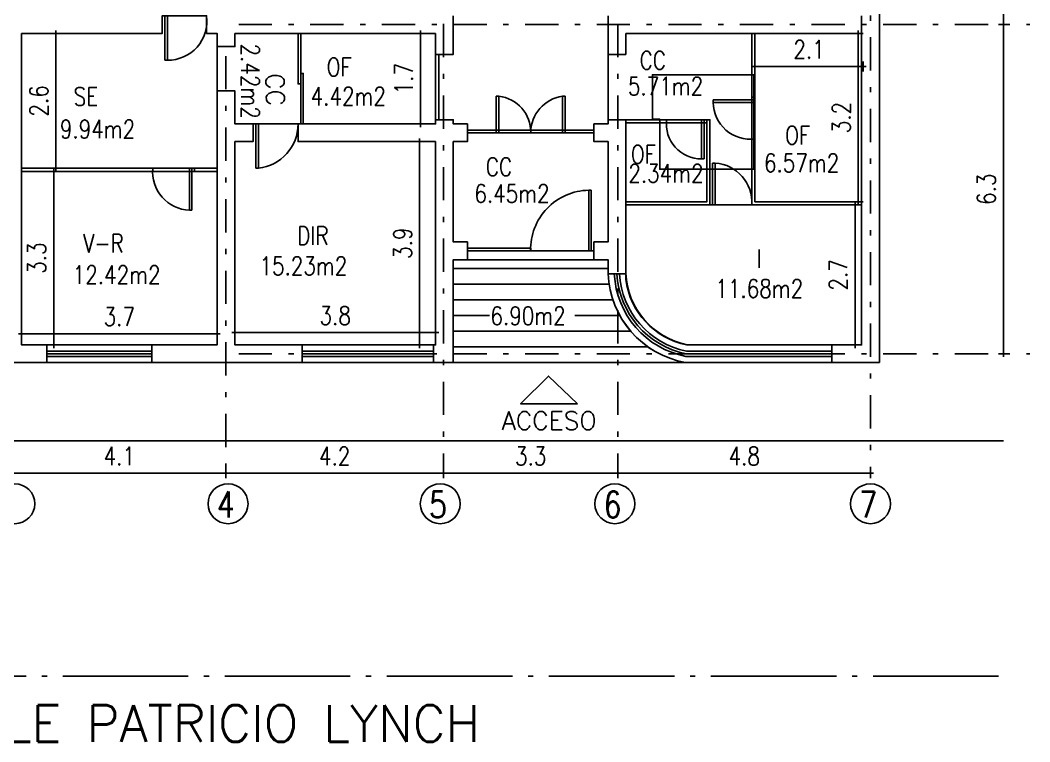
# Model space of a CAD drawing. Extents: x -3099 to -2751, y 5130 to 5248.
# Drawn here: x -3046.69 to -3027.38, y 5161.45 to 5175.26 of the extents above; entities that cross this region are included whole.
import ezdxf

# ---------------------------------------------------------------- set-up
doc = ezdxf.new("R2010")
doc.units = 0
doc.header["$MEASUREMENT"] = 0
doc.linetypes.add('ACAD_ISO04W100', pattern=[30.5, 24, -3, 0.5, -3])
doc.linetypes.add('DASHDOT', pattern=[25.4, 12.7, -6.35, 0, -6.35])
doc.layers.get('DEFPOINTS').update_dxf_attribs({"color": 3, "linetype": 'CONTINUOUS', "lineweight": 5})
for name, color, linetype in [('ANTEPECHO', 1, 'CONTINUOUS'), ('CALLE', 1, 'CONTINUOUS'), ('COTAS', 7, 'CONTINUOUS'), ('EJE_C', 9, 'DASHDOT'), ('ESCALERA', 2, 'CONTINUOUS'), ('MURO', 5, 'CONTINUOUS'), ('PUERTA', 2, 'CONTINUOUS'), ('SUPERF-TEXTO', 2, 'CONTINUOUS'), ('SUPERFICIE', 7, 'CONTINUOUS'), ('TEXTO', 3, 'CONTINUOUS'), ('VENTANA', 2, 'CONTINUOUS')]:
    doc.layers.add(name, color=color, linetype=linetype)
doc.styles.add('cota', font='romans.shx', dxfattribs={"width": 0.8, "height": 0.35})
doc.styles.add('ROMANS', font='romans.shx', dxfattribs={"oblique": 10, "height": 1.3})
doc.styles.add('TEXTO', font='romans.shx', dxfattribs={"width": 0.8, "height": 0.4})
doc.dimstyles.new('ROMANS', dxfattribs={"dimscale": 2, "dimtxt": 0.35, "dimasz": 0.15, "dimexe": 1.25, "dimexo": 0.625, "dimtad": 1, "dimdec": 0, "dimdsep": 46, "dimtxsty": 'cota', "dimcen": 2.5, "dimse1": 1, "dimse2": 1, "dimclrt": 2, "dimadec": 0, "dimazin": 0, "dimtfac": 1, "dimtdec": 0, "dimtmove": 0, "dimatfit": 3, "dimfxl": 0, "dimtolj": 1, "dimtzin": 0, "dimarcsym": 0})

# ---------------------------------------------------------------- blocks, each defined once
blk = doc.blocks.new('COTA_LN')
at = {"layer": 'COTAS'}
for points in [[(-1.05, 0), (0.4, 0)], [(0, 0.63), (0, -0.63)]]:
    blk.add_lwpolyline(points, dxfattribs=at)
at = {"layer": 'COTAS', "color": 20, "const_width": 0.05}
blk.add_lwpolyline([(0, 0.38), (0, -0.38)], dxfattribs=at)
blk = doc.blocks.new('*D45')
at = {"layer": 'COTAS', "color": 0, "lineweight": -2}
blk.add_line((-3046.011, 5172.578), (-3046.011, 5174.858), dxfattribs=at)
at = {"layer": 'DEFPOINTS', "color": 0}
for p in [(-3046.011, 5175.008), (-3045.322, 5175.008), (-3045.412, 5172.428)]:
    blk.add_point(p, dxfattribs=at)
at = {"layer": 'COTAS', "color": 0, "lineweight": -2, "xscale": 0.15, "yscale": 0.15, "zscale": 0.15}
for p, rotation in [((-3046.011, 5175.008), 90), ((-3046.011, 5172.428), 270)]:
    blk.add_blockref('COTA_LN', p, dxfattribs=dict(at, rotation=rotation))
at = {"layer": 'COTAS', "insert": (-3046.336, 5173.718), "char_height": 0.35, "attachment_point": 5, "rotation": 90, "style": 'cota'}
blk.add_mtext('\\A1;2.6', dxfattribs=at)
blk = doc.blocks.new('*D46')
at = {"layer": 'COTAS', "color": 0, "lineweight": -2}
blk.add_line((-3046.051, 5169.198), (-3046.051, 5172.218), dxfattribs=at)
at = {"layer": 'DEFPOINTS', "color": 0}
for p in [(-3046.667, 5172.368), (-3046.051, 5172.368), (-3046.667, 5169.048)]:
    blk.add_point(p, dxfattribs=at)
at = {"layer": 'COTAS', "color": 0, "lineweight": -2, "xscale": 0.15, "yscale": 0.15, "zscale": 0.15}
for p, rotation in [((-3046.051, 5172.368), 90), ((-3046.051, 5169.048), 270)]:
    blk.add_blockref('COTA_LN', p, dxfattribs=dict(at, rotation=rotation))
at = {"layer": 'COTAS', "insert": (-3046.376, 5170.708), "char_height": 0.35, "attachment_point": 5, "rotation": 90, "style": 'cota'}
blk.add_mtext('\\A1;3.3', dxfattribs=at)
blk = doc.blocks.new('*D47')
at = {"layer": 'COTAS', "color": 0, "lineweight": -2}
blk.add_line((-3046.517, 5169.262), (-3043.077, 5169.262), dxfattribs=at)
at = {"layer": 'DEFPOINTS', "color": 0}
for p in [(-3042.927, 5169.262), (-3046.667, 5169.048), (-3042.927, 5169.048)]:
    blk.add_point(p, dxfattribs=at)
at = {"layer": 'COTAS', "color": 0, "lineweight": -2, "xscale": 0.15, "yscale": 0.15, "zscale": 0.15, "rotation": 180}
blk.add_blockref('COTA_LN', (-3046.667, 5169.262), dxfattribs=at)
at = {"layer": 'COTAS', "color": 0, "lineweight": -2, "xscale": 0.15, "yscale": 0.15, "zscale": 0.15}
blk.add_blockref('COTA_LN', (-3042.927, 5169.262), dxfattribs=at)
at = {"layer": 'COTAS', "insert": (-3044.797, 5169.587), "char_height": 0.35, "attachment_point": 5, "style": 'cota'}
blk.add_mtext('\\A1;3.7', dxfattribs=at)
blk = doc.blocks.new('*D48')
at = {"layer": 'COTAS', "color": 0, "lineweight": -2}
blk.add_line((-3042.437, 5169.282), (-3038.897, 5169.282), dxfattribs=at)
at = {"layer": 'DEFPOINTS', "color": 0}
for p in [(-3038.747, 5169.282), (-3042.587, 5169.048), (-3038.747, 5169.048)]:
    blk.add_point(p, dxfattribs=at)
at = {"layer": 'COTAS', "color": 0, "lineweight": -2, "xscale": 0.15, "yscale": 0.15, "zscale": 0.15, "rotation": 180}
blk.add_blockref('COTA_LN', (-3042.587, 5169.282), dxfattribs=at)
at = {"layer": 'COTAS', "color": 0, "lineweight": -2, "xscale": 0.15, "yscale": 0.15, "zscale": 0.15}
blk.add_blockref('COTA_LN', (-3038.747, 5169.282), dxfattribs=at)
at = {"layer": 'COTAS', "insert": (-3040.667, 5169.607), "char_height": 0.35, "attachment_point": 5, "style": 'cota'}
blk.add_mtext('\\A1;3.8', dxfattribs=at)
blk = doc.blocks.new('*D49')
at = {"layer": 'COTAS', "color": 0, "lineweight": -2}
blk.add_line((-3039.052, 5169.198), (-3039.052, 5172.788), dxfattribs=at)
at = {"layer": 'DEFPOINTS', "color": 0}
for p in [(-3039.052, 5172.938), (-3038.747, 5172.938), (-3038.747, 5169.048)]:
    blk.add_point(p, dxfattribs=at)
at = {"layer": 'COTAS', "color": 0, "lineweight": -2, "xscale": 0.15, "yscale": 0.15, "zscale": 0.15}
for p, rotation in [((-3039.052, 5172.938), 90), ((-3039.052, 5169.048), 270)]:
    blk.add_blockref('COTA_LN', p, dxfattribs=dict(at, rotation=rotation))
at = {"layer": 'COTAS', "insert": (-3039.377, 5170.993), "char_height": 0.35, "attachment_point": 5, "rotation": 90, "style": 'cota'}
blk.add_mtext('\\A1;3.9', dxfattribs=at)
blk = doc.blocks.new('*D50')
at = {"layer": 'COTAS', "color": 0, "lineweight": -2}
blk.add_line((-3039.032, 5173.428), (-3039.032, 5174.858), dxfattribs=at)
at = {"layer": 'DEFPOINTS', "color": 0}
for p in [(-3039.032, 5175.008), (-3038.747, 5175.008), (-3038.747, 5173.278)]:
    blk.add_point(p, dxfattribs=at)
at = {"layer": 'COTAS', "color": 0, "lineweight": -2, "xscale": 0.15, "yscale": 0.15, "zscale": 0.15}
for p, rotation in [((-3039.032, 5175.008), 90), ((-3039.032, 5173.278), 270)]:
    blk.add_blockref('COTA_LN', p, dxfattribs=dict(at, rotation=rotation))
at = {"layer": 'COTAS', "insert": (-3039.357, 5174.143), "char_height": 0.35, "attachment_point": 5, "rotation": 90, "style": 'cota'}
blk.add_mtext('\\A1;1.7', dxfattribs=at)
blk = doc.blocks.new('*D51')
at = {"layer": 'COTAS', "color": 0, "lineweight": -2}
blk.add_line((-3030.66, 5171.938), (-3030.66, 5174.858), dxfattribs=at)
at = {"layer": 'DEFPOINTS', "color": 0}
for p in [(-3030.66, 5175.008), (-3030.597, 5175.008), (-3030.597, 5171.788)]:
    blk.add_point(p, dxfattribs=at)
at = {"layer": 'COTAS', "color": 0, "lineweight": -2, "xscale": 0.15, "yscale": 0.15, "zscale": 0.15}
for p, rotation in [((-3030.66, 5175.008), 90), ((-3030.66, 5171.788), 270)]:
    blk.add_blockref('COTA_LN', p, dxfattribs=dict(at, rotation=rotation))
at = {"layer": 'COTAS', "insert": (-3030.985, 5173.398), "char_height": 0.35, "attachment_point": 5, "rotation": 90, "style": 'cota'}
blk.add_mtext('\\A1;3.2', dxfattribs=at)
blk = doc.blocks.new('*D52')
at = {"layer": 'COTAS', "color": 0, "lineweight": -2}
blk.add_line((-3032.487, 5174.378), (-3030.716, 5174.378), dxfattribs=at)
at = {"layer": 'DEFPOINTS', "color": 0}
for p in [(-3032.637, 5175.008), (-3030.566, 5175.008), (-3030.566, 5174.378)]:
    blk.add_point(p, dxfattribs=at)
at = {"layer": 'COTAS', "color": 0, "lineweight": -2, "xscale": 0.15, "yscale": 0.15, "zscale": 0.15, "rotation": 180}
blk.add_blockref('COTA_LN', (-3032.637, 5174.378), dxfattribs=at)
at = {"layer": 'COTAS', "color": 0, "lineweight": -2, "xscale": 0.15, "yscale": 0.15, "zscale": 0.15}
blk.add_blockref('COTA_LN', (-3030.566, 5174.378), dxfattribs=at)
at = {"layer": 'COTAS', "insert": (-3031.602, 5174.703), "char_height": 0.35, "attachment_point": 5, "style": 'cota'}
blk.add_mtext('\\A1;2.1', dxfattribs=at)
blk = doc.blocks.new('*D53')
at = {"layer": 'COTAS', "color": 0, "lineweight": -2}
blk.add_line((-3030.72, 5171.578), (-3030.72, 5169.198), dxfattribs=at)
at = {"layer": 'DEFPOINTS', "color": 0}
for p in [(-3030.597, 5171.728), (-3030.72, 5169.048), (-3030.597, 5169.048)]:
    blk.add_point(p, dxfattribs=at)
at = {"layer": 'COTAS', "color": 0, "lineweight": -2, "xscale": 0.15, "yscale": 0.15, "zscale": 0.15}
for p, rotation in [((-3030.72, 5171.728), 90), ((-3030.72, 5169.048), 270)]:
    blk.add_blockref('COTA_LN', p, dxfattribs=dict(at, rotation=rotation))
at = {"layer": 'COTAS', "insert": (-3031.045, 5170.388), "char_height": 0.35, "attachment_point": 5, "rotation": 90, "style": 'cota'}
blk.add_mtext('\\A1;2.7', dxfattribs=at)
blk = doc.blocks.new('*D142')
at = {"layer": 'COTAS', "color": 0, "lineweight": -2}
blk.add_line((-3027.883, 5175.028), (-3027.883, 5169.028), dxfattribs=at)
at = {"layer": 'DEFPOINTS', "color": 0}
for p in [(-3027.378, 5175.178), (-3027.883, 5168.878), (-3027.378, 5168.878)]:
    blk.add_point(p, dxfattribs=at)
at = {"layer": 'COTAS', "color": 0, "lineweight": -2, "xscale": 0.15, "yscale": 0.15, "zscale": 0.15}
for p, rotation in [((-3027.883, 5175.178), 90), ((-3027.883, 5168.878), 270)]:
    blk.add_blockref('COTA_LN', p, dxfattribs=dict(at, rotation=rotation))
at = {"layer": 'COTAS', "insert": (-3028.208, 5172.028), "char_height": 0.35, "attachment_point": 5, "rotation": 90, "style": 'cota'}
blk.add_mtext('\\A1;6.3', dxfattribs=at)
blk = doc.blocks.new('*D141')
at = {"layer": 'COTAS', "color": 0, "lineweight": -2}
blk.add_line((-3027.883, 5178.858), (-3027.883, 5175.328), dxfattribs=at)
at = {"layer": 'DEFPOINTS', "color": 0}
for p in [(-3027.378, 5179.008), (-3027.883, 5175.178), (-3027.378, 5175.178)]:
    blk.add_point(p, dxfattribs=at)
at = {"layer": 'COTAS', "color": 0, "lineweight": -2, "xscale": 0.15, "yscale": 0.15, "zscale": 0.15}
for p, rotation in [((-3027.883, 5179.008), 90), ((-3027.883, 5175.178), 270)]:
    blk.add_blockref('COTA_LN', p, dxfattribs=dict(at, rotation=rotation))
at = {"layer": 'COTAS', "insert": (-3028.208, 5177.093), "char_height": 0.35, "attachment_point": 5, "rotation": 90, "style": 'cota'}
blk.add_mtext('\\A1;3.8', dxfattribs=at)
blk = doc.blocks.new('*D149')
at = {"layer": 'COTAS', "color": 0, "lineweight": -2}
blk.add_line((-3030.577, 5166.594), (-3035.107, 5166.594), dxfattribs=at)
at = {"layer": 'DEFPOINTS', "color": 0}
for p in [(-3035.257, 5166.594), (-3035.257, 5166.583), (-3030.427, 5166.583)]:
    blk.add_point(p, dxfattribs=at)
at = {"layer": 'COTAS', "color": 0, "lineweight": -2, "xscale": 0.15, "yscale": 0.15, "zscale": 0.15, "rotation": 180}
blk.add_blockref('COTA_LN', (-3035.257, 5166.594), dxfattribs=at)
at = {"layer": 'COTAS', "color": 0, "lineweight": -2, "xscale": 0.15, "yscale": 0.15, "zscale": 0.15}
blk.add_blockref('COTA_LN', (-3030.427, 5166.594), dxfattribs=at)
at = {"layer": 'COTAS', "insert": (-3032.842, 5166.919), "char_height": 0.35, "attachment_point": 5, "style": 'cota'}
blk.add_mtext('\\A1;4.8', dxfattribs=at)
blk = doc.blocks.new('*D150')
at = {"layer": 'COTAS', "color": 0, "lineweight": -2}
blk.add_line((-3035.407, 5166.594), (-3038.447, 5166.594), dxfattribs=at)
at = {"layer": 'DEFPOINTS', "color": 0}
for p in [(-3038.597, 5166.594), (-3038.597, 5166.594), (-3035.257, 5166.583)]:
    blk.add_point(p, dxfattribs=at)
at = {"layer": 'COTAS', "color": 0, "lineweight": -2, "xscale": 0.15, "yscale": 0.15, "zscale": 0.15, "rotation": 180}
blk.add_blockref('COTA_LN', (-3038.597, 5166.594), dxfattribs=at)
at = {"layer": 'COTAS', "color": 0, "lineweight": -2, "xscale": 0.15, "yscale": 0.15, "zscale": 0.15}
blk.add_blockref('COTA_LN', (-3035.257, 5166.594), dxfattribs=at)
at = {"layer": 'COTAS', "insert": (-3036.927, 5166.919), "char_height": 0.35, "attachment_point": 5, "style": 'cota'}
blk.add_mtext('\\A1;3.3', dxfattribs=at)
blk = doc.blocks.new('*D151')
at = {"layer": 'COTAS', "color": 0, "lineweight": -2}
blk.add_line((-3038.747, 5166.594), (-3042.607, 5166.594), dxfattribs=at)
at = {"layer": 'DEFPOINTS', "color": 0}
for p in [(-3042.757, 5166.594), (-3042.757, 5166.594), (-3038.597, 5166.594)]:
    blk.add_point(p, dxfattribs=at)
at = {"layer": 'COTAS', "color": 0, "lineweight": -2, "xscale": 0.15, "yscale": 0.15, "zscale": 0.15, "rotation": 180}
blk.add_blockref('COTA_LN', (-3042.757, 5166.594), dxfattribs=at)
at = {"layer": 'COTAS', "color": 0, "lineweight": -2, "xscale": 0.15, "yscale": 0.15, "zscale": 0.15}
blk.add_blockref('COTA_LN', (-3038.597, 5166.594), dxfattribs=at)
at = {"layer": 'COTAS', "insert": (-3040.677, 5166.919), "char_height": 0.35, "attachment_point": 5, "style": 'cota'}
blk.add_mtext('\\A1;4.2', dxfattribs=at)
blk = doc.blocks.new('*D152')
at = {"layer": 'COTAS', "color": 0, "lineweight": -2}
blk.add_line((-3042.907, 5166.594), (-3046.687, 5166.594), dxfattribs=at)
at = {"layer": 'DEFPOINTS', "color": 0}
for p in [(-3046.837, 5166.594), (-3046.837, 5166.594), (-3042.757, 5166.594)]:
    blk.add_point(p, dxfattribs=at)
at = {"layer": 'COTAS', "color": 0, "lineweight": -2, "xscale": 0.15, "yscale": 0.15, "zscale": 0.15, "rotation": 180}
blk.add_blockref('COTA_LN', (-3046.837, 5166.594), dxfattribs=at)
at = {"layer": 'COTAS', "color": 0, "lineweight": -2, "xscale": 0.15, "yscale": 0.15, "zscale": 0.15}
blk.add_blockref('COTA_LN', (-3042.757, 5166.594), dxfattribs=at)
at = {"layer": 'COTAS', "insert": (-3044.797, 5166.919), "char_height": 0.35, "attachment_point": 5, "style": 'cota'}
blk.add_mtext('\\A1;4.1', dxfattribs=at)

msp = doc.modelspace()

# ---------------------------------------------------------------- linework, layer by layer
at = {"layer": 'ANTEPECHO'}
for p, q in [((-3046.187, 5169.048), (-3044.177, 5169.048)), ((-3041.297, 5169.048), (-3038.787, 5169.048)), ((-3031.167, 5169.048), (-3033.934, 5169.048)), ((-3044.177, 5168.708), (-3046.187, 5168.708)), ((-3038.787, 5168.708), (-3041.297, 5168.708)), ((-3031.167, 5168.708), (-3033.967, 5168.708))]:
    msp.add_line(p, q, dxfattribs=at)
for radius, start, end in [(1.811, 182.5603, 259.5246), (1.471, 182.8409, 258.3732)]:
    msp.add_arc((-3033.638, 5170.489), radius, start, end, dxfattribs=at)
at = {"layer": 'CALLE', "color": 3}
msp.add_line((-3027.882, 5167.208), (-3072.379, 5167.208), dxfattribs=at)
at = {"layer": 'CALLE', "color": 3, "linetype": 'ACAD_ISO04W100', "ltscale": 0.1}
msp.add_line((-3027.978, 5162.708), (-3052.632, 5162.708), dxfattribs=at)
at = {"layer": 'COTAS'}
for points in [[(-3030.597, 5175.008), (-3030.597, 5175.348)], [(-3035.717, 5170.678), (-3038.137, 5170.678)]]:
    msp.add_lwpolyline(points, dxfattribs=at)
at = {"layer": 'EJE_C', "ltscale": 0.05}
for p, q in [((-3030.427, 5185.895), (-3030.427, 5166.583)), ((-3042.513, 5175.178), (-3027.378, 5175.178)), ((-3038.597, 5175.191), (-3038.597, 5166.583)), ((-3035.257, 5175.191), (-3035.257, 5166.583)), ((-3042.757, 5174.577), (-3042.757, 5166.583)), ((-3042.513, 5168.878), (-3027.378, 5168.878))]:
    msp.add_line(p, q, dxfattribs=at)
at = {"layer": 'EJE_C', "linetype": 'Continuous', "ltscale": 0.05}
for centre in [(-3046.797, 5166.007), (-3042.717, 5166.007), (-3038.657, 5166.007), (-3035.317, 5166.007), (-3030.427, 5166.007)]:
    msp.add_circle(centre, 0.382, dxfattribs=at)
at = {"layer": 'ESCALERA'}
for p, q in [((-3038.407, 5170.508), (-3035.447, 5170.508)), ((-3038.407, 5170.208), (-3035.427, 5170.208)), ((-3038.407, 5169.908), (-3035.353, 5169.908)), ((-3038.407, 5169.608), (-3037.713, 5169.608)), ((-3036.08, 5169.608), (-3035.22, 5169.608)), ((-3038.407, 5169.308), (-3035.011, 5169.308)), ((-3038.407, 5169.008), (-3034.681, 5169.008)), ((-3038.407, 5168.708), (-3033.967, 5168.708))]:
    msp.add_line(p, q, dxfattribs=at)
msp.add_lwpolyline([(-3036.032, 5167.921), (-3036.589, 5168.452), (-3037.12, 5167.921)], close=True, dxfattribs=at)
at = {"layer": 'MURO'}
for p, q in [((-3030.257, 5168.708), (-3030.257, 5195.488)), ((-3043.977, 5175.008), (-3043.977, 5175.348)), ((-3043.127, 5175.008), (-3043.127, 5175.348)), ((-3038.407, 5174.608), (-3038.407, 5175.348)), ((-3035.447, 5174.608), (-3035.447, 5175.348)), ((-3046.667, 5169.048), (-3046.667, 5175.008)), ((-3043.977, 5175.008), (-3046.667, 5175.008)), ((-3042.927, 5175.008), (-3043.127, 5175.008)), ((-3042.927, 5174.758), (-3042.927, 5175.008)), ((-3042.587, 5174.758), (-3042.587, 5175.008)), ((-3038.747, 5175.008), (-3042.587, 5175.008)), ((-3038.747, 5174.608), (-3038.747, 5175.008)), ((-3030.597, 5175.008), (-3035.107, 5175.008)), ((-3035.107, 5174.608), (-3035.107, 5175.008)), ((-3030.597, 5169.048), (-3030.597, 5175.008)), ((-3042.927, 5174.758), (-3042.587, 5174.758)), ((-3038.407, 5174.608), (-3038.747, 5174.608)), ((-3035.107, 5174.608), (-3035.447, 5174.608)), ((-3042.927, 5169.048), (-3042.927, 5173.908)), ((-3042.927, 5173.908), (-3042.587, 5173.908)), ((-3042.587, 5173.278), (-3042.587, 5173.908)), ((-3042.587, 5173.278), (-3042.237, 5173.278)), ((-3042.237, 5172.938), (-3042.237, 5173.278)), ((-3041.377, 5173.278), (-3038.747, 5173.278)), ((-3041.377, 5172.938), (-3041.377, 5173.278)), ((-3038.407, 5173.358), (-3038.747, 5173.358)), ((-3038.747, 5173.278), (-3038.747, 5173.358)), ((-3038.407, 5173.278), (-3038.407, 5173.358)), ((-3038.407, 5173.278), (-3038.137, 5173.278)), ((-3038.137, 5173.278), (-3038.137, 5172.938)), ((-3035.717, 5172.938), (-3035.717, 5173.278)), ((-3035.447, 5173.278), (-3035.717, 5173.278)), ((-3035.447, 5173.278), (-3035.447, 5173.358)), ((-3035.107, 5173.358), (-3035.447, 5173.358)), ((-3035.107, 5170.408), (-3035.107, 5173.358)), ((-3042.587, 5169.048), (-3042.587, 5172.938)), ((-3042.587, 5172.938), (-3042.237, 5172.938)), ((-3041.377, 5172.938), (-3038.747, 5172.938)), ((-3038.747, 5169.048), (-3038.747, 5172.938)), ((-3038.407, 5171.018), (-3038.407, 5172.938)), ((-3038.407, 5172.938), (-3038.137, 5172.938)), ((-3035.447, 5172.938), (-3035.717, 5172.938)), ((-3035.447, 5171.018), (-3035.447, 5172.938)), ((-3038.407, 5171.018), (-3038.137, 5171.018)), ((-3038.137, 5171.018), (-3038.137, 5170.678)), ((-3035.717, 5170.678), (-3035.717, 5171.018)), ((-3035.447, 5171.018), (-3035.717, 5171.018)), ((-3038.407, 5170.678), (-3038.407, 5168.708)), ((-3038.407, 5170.678), (-3038.137, 5170.678)), ((-3035.447, 5170.678), (-3035.717, 5170.678)), ((-3035.447, 5170.408), (-3035.447, 5170.678)), ((-3035.107, 5170.408), (-3035.447, 5170.408)), ((-3046.187, 5169.048), (-3046.667, 5169.048)), ((-3046.187, 5168.708), (-3046.187, 5169.048)), ((-3042.927, 5169.048), (-3044.177, 5169.048)), ((-3044.177, 5168.708), (-3044.177, 5169.048)), ((-3041.297, 5169.048), (-3042.587, 5169.048)), ((-3041.297, 5168.708), (-3041.297, 5169.048)), ((-3038.787, 5168.708), (-3038.787, 5169.048)), ((-3038.747, 5169.048), (-3038.787, 5169.048)), ((-3030.597, 5169.048), (-3031.167, 5169.048)), ((-3031.167, 5168.708), (-3031.167, 5169.048)), ((-3046.187, 5168.708), (-3051.675, 5168.708)), ((-3041.297, 5168.708), (-3044.177, 5168.708)), ((-3038.407, 5168.708), (-3038.787, 5168.708)), ((-3030.257, 5168.708), (-3031.167, 5168.708))]:
    msp.add_line(p, q, dxfattribs=at)
at = {"layer": 'PUERTA'}
for p, q in [((-3043.927, 5175.348), (-3043.927, 5174.498)), ((-3043.877, 5175.348), (-3043.877, 5174.498)), ((-3043.927, 5174.498), (-3043.877, 5174.498)), ((-3037.587, 5173.108), (-3037.587, 5173.808)), ((-3037.587, 5173.808), (-3037.537, 5173.808)), ((-3037.537, 5173.108), (-3037.537, 5173.808)), ((-3036.317, 5173.108), (-3036.317, 5173.808)), ((-3036.317, 5173.808), (-3036.267, 5173.808)), ((-3036.267, 5173.108), (-3036.267, 5173.808)), ((-3033.437, 5173.738), (-3033.437, 5173.688)), ((-3032.637, 5173.738), (-3033.437, 5173.738)), ((-3032.637, 5173.688), (-3033.437, 5173.688)), ((-3032.637, 5173.738), (-3032.637, 5173.688)), ((-3042.187, 5173.278), (-3042.187, 5172.428)), ((-3042.187, 5173.278), (-3042.137, 5173.278)), ((-3042.137, 5173.278), (-3042.137, 5172.428)), ((-3033.657, 5172.608), (-3033.657, 5173.358)), ((-3033.607, 5173.358), (-3033.657, 5173.358)), ((-3033.607, 5172.608), (-3033.607, 5173.358)), ((-3038.137, 5173.158), (-3037.587, 5173.158)), ((-3038.137, 5173.108), (-3037.537, 5173.108)), ((-3036.317, 5173.108), (-3035.717, 5173.108)), ((-3036.267, 5173.158), (-3035.717, 5173.158)), ((-3043.407, 5172.428), (-3043.457, 5172.428)), ((-3043.457, 5171.628), (-3043.457, 5172.428)), ((-3043.407, 5171.628), (-3043.407, 5172.428)), ((-3042.187, 5172.428), (-3042.137, 5172.428)), ((-3033.607, 5172.608), (-3033.657, 5172.608)), ((-3033.447, 5171.728), (-3033.447, 5172.528)), ((-3033.447, 5172.528), (-3033.397, 5172.528)), ((-3033.397, 5171.728), (-3033.397, 5172.528)), ((-3035.817, 5170.848), (-3035.817, 5172.008)), ((-3035.817, 5172.008), (-3035.767, 5172.008)), ((-3035.767, 5170.848), (-3035.767, 5172.008)), ((-3033.447, 5171.728), (-3033.397, 5171.728)), ((-3043.407, 5171.628), (-3043.457, 5171.628)), ((-3038.137, 5170.898), (-3036.927, 5170.898)), ((-3036.927, 5170.848), (-3036.927, 5170.898)), ((-3038.137, 5170.848), (-3036.927, 5170.848)), ((-3035.817, 5170.848), (-3035.717, 5170.848))]:
    msp.add_line(p, q, dxfattribs=at)
for centre, radius, start, end in [((-3043.869, 5175.245), 0.748, 269.3496, 7.3581), ((-3037.614, 5173.125), 0.687, 358.593, 83.5837), ((-3036.221, 5173.108), 0.706, 97.8233, 180.037), ((-3032.722, 5173.698), 0.715, 180.8027, 276.8255), ((-3042.234, 5173.279), 0.857, 276.4742, 359.9249), ((-3033.66, 5173.28), 0.672, 173.3514, 270.1995), ((-3043.43, 5172.358), 0.731, 174.4665, 267.8563), ((-3033.45, 5171.775), 0.755, 356.4096, 85.9622), ((-3035.797, 5170.877), 1.131, 91.0218, 181.5018)]:
    msp.add_arc(centre, radius, start, end, dxfattribs=at)
at = {"layer": 'SUPERFICIE'}
for points in [[(-3046.667, 5175.008), (-3046.667, 5172.428), (-3042.927, 5172.428), (-3042.927, 5175.008), (-3043.127, 5175.008), (-3043.127, 5175.348), (-3043.977, 5175.348), (-3043.977, 5175.008), (-3046.667, 5175.008)], [(-3035.447, 5175.348), (-3035.447, 5173.278), (-3035.717, 5173.278), (-3035.717, 5173.158), (-3038.137, 5173.158), (-3038.137, 5173.278), (-3038.407, 5173.278), (-3038.407, 5173.358), (-3038.687, 5173.358), (-3038.687, 5174.608), (-3038.407, 5174.608), (-3038.407, 5175.348)], [(-3042.587, 5175.008), (-3042.587, 5174.758), (-3042.927, 5174.758), (-3042.927, 5173.908), (-3042.587, 5173.908), (-3042.587, 5173.278), (-3041.327, 5173.278), (-3041.327, 5174.043), (-3041.377, 5174.043), (-3041.377, 5175.008), (-3042.587, 5175.008)], [(-3038.747, 5175.008), (-3038.747, 5173.278), (-3041.277, 5173.278), (-3041.277, 5174.243), (-3041.327, 5174.243), (-3041.327, 5175.008), (-3038.747, 5175.008)], [(-3035.107, 5175.008), (-3032.697, 5175.008), (-3032.697, 5171.728), (-3033.497, 5171.728), (-3033.497, 5173.358), (-3035.107, 5173.358), (-3035.447, 5173.358), (-3035.447, 5174.608), (-3035.107, 5174.608), (-3035.107, 5175.008)], [(-3032.655, 5174.219), (-3032.655, 5172.409), (-3034.459, 5172.409), (-3034.459, 5173.369), (-3034.599, 5173.369), (-3034.599, 5174.219), (-3032.649, 5174.219)], [(-3038.747, 5172.938), (-3038.747, 5169.048), (-3042.587, 5169.048), (-3042.587, 5172.938), (-3042.237, 5172.938), (-3042.237, 5173.278), (-3041.377, 5173.278), (-3041.377, 5172.938), (-3038.747, 5172.938)], [(-3038.137, 5170.898), (-3038.137, 5171.018), (-3038.407, 5171.018), (-3038.407, 5172.938), (-3038.137, 5172.938), (-3038.137, 5173.108), (-3035.717, 5173.108), (-3035.717, 5172.938), (-3035.447, 5172.938), (-3035.447, 5171.018), (-3035.717, 5171.018), (-3035.717, 5170.848), (-3036.927, 5170.848), (-3036.927, 5170.898), (-3038.137, 5170.898)]]:
    msp.add_lwpolyline(points, dxfattribs=at)
for points in [[(-3030.597, 5175.008), (-3032.637, 5175.008), (-3032.637, 5171.788), (-3030.597, 5171.788)], [(-3035.107, 5173.298), (-3033.557, 5173.298), (-3033.557, 5171.788), (-3035.107, 5171.788)], [(-3046.667, 5172.368), (-3042.927, 5172.368), (-3042.927, 5169.048), (-3046.667, 5169.048)]]:
    msp.add_lwpolyline(points, close=True, dxfattribs=at)
msp.add_lwpolyline([(-3033.934, 5169.048), (-3030.597, 5169.048), (-3030.597, 5171.728), (-3035.107, 5171.728), (-3035.107, 5170.299, 0.319932), (-3033.944, 5169.048)], format="xyb", dxfattribs=at)
msp.add_lwpolyline([(-3035.447, 5170.408, 0.349041), (-3033.967, 5168.708), (-3038.407, 5168.708), (-3038.407, 5170.678), (-3038.137, 5170.678), (-3038.137, 5170.848), (-3035.717, 5170.848), (-3035.717, 5170.678), (-3035.447, 5170.678)], format="xyb", close=True, dxfattribs=at)
at = {"layer": 'VENTANA'}
for p, q in [((-3041.377, 5174.043), (-3041.377, 5175.008)), ((-3041.327, 5173.278), (-3041.327, 5175.008)), ((-3032.697, 5173.788), (-3032.697, 5175.008)), ((-3032.637, 5173.788), (-3032.637, 5175.008)), ((-3038.747, 5174.608), (-3038.747, 5173.358)), ((-3038.687, 5174.608), (-3038.687, 5173.358)), ((-3041.327, 5174.243), (-3041.277, 5174.243)), ((-3041.277, 5173.278), (-3041.277, 5174.243)), ((-3041.377, 5174.043), (-3041.327, 5174.043)), ((-3032.637, 5173.788), (-3032.697, 5173.788)), ((-3035.107, 5173.358), (-3034.327, 5173.358)), ((-3035.107, 5173.298), (-3034.327, 5173.298)), ((-3034.327, 5173.298), (-3034.327, 5173.358)), ((-3033.557, 5173.358), (-3033.497, 5173.358)), ((-3033.557, 5171.788), (-3033.557, 5173.358)), ((-3033.497, 5171.728), (-3033.497, 5173.358)), ((-3032.697, 5171.728), (-3032.697, 5172.988)), ((-3032.637, 5172.988), (-3032.697, 5172.988)), ((-3032.637, 5171.788), (-3032.637, 5172.988)), ((-3044.157, 5172.428), (-3046.667, 5172.428)), ((-3044.157, 5172.368), (-3044.157, 5172.428)), ((-3043.357, 5172.368), (-3043.357, 5172.428)), ((-3042.927, 5172.428), (-3043.357, 5172.428)), ((-3044.157, 5172.368), (-3046.667, 5172.368)), ((-3042.927, 5172.368), (-3043.357, 5172.368)), ((-3033.557, 5171.788), (-3035.107, 5171.788)), ((-3033.497, 5171.728), (-3035.107, 5171.728)), ((-3030.597, 5171.728), (-3032.697, 5171.728)), ((-3030.597, 5171.788), (-3032.637, 5171.788)), ((-3046.187, 5168.928), (-3044.177, 5168.928)), ((-3044.177, 5168.878), (-3046.187, 5168.878)), ((-3044.177, 5168.828), (-3046.187, 5168.828)), ((-3041.297, 5168.928), (-3038.787, 5168.928)), ((-3038.787, 5168.878), (-3041.297, 5168.878)), ((-3038.787, 5168.828), (-3041.297, 5168.828)), ((-3031.167, 5168.828), (-3033.956, 5168.828)), ((-3031.167, 5168.878), (-3033.951, 5168.878)), ((-3031.167, 5168.928), (-3033.946, 5168.928))]:
    msp.add_line(p, q, dxfattribs=at)
for radius, start, end in [(1.691, 182.7421, 259.1582), (1.641, 182.8409, 258.9938), (1.591, 182.9146, 258.8216)]:
    msp.add_arc((-3033.638, 5170.489), radius, start, end, dxfattribs=at)

# ---------------------------------------------------------------- texts
at = {"layer": 'CALLE', "color": 3, "linetype": 'ACAD_ISO04W100', "ltscale": 10, "style": 'TEXTO'}
msp.add_text('EJE CALLE PATRICIO LYNCH', height=0.7, dxfattribs=at).set_placement((-3050.764, 5161.45))
at = {"layer": 'EJE_C', "ltscale": 0.05, "style": 'ROMANS', "width": 0.8}
for s, p in [('4', (-3042.931, 5165.741)), ('5', (-3038.872, 5165.741)), ('6', (-3035.532, 5165.741)), ('7', (-3030.641, 5165.741))]:
    msp.add_text(s, height=0.5, dxfattribs=at).set_placement(p)
at = {"layer": 'SUPERF-TEXTO', "style": 'TEXTO', "width": 0.8}
msp.add_text('2.42m2', height=0.35, rotation=270, dxfattribs=at).set_placement((-3042.465, 5174.815))
for s, p in [('5.71m2', (-3035.067, 5173.825)), ('4.42m2', (-3041.137, 5173.632)), ('9.94m2', (-3045.934, 5173.003)), ('6.57m2', (-3032.464, 5172.356)), ('2.34m2', (-3035.059, 5172.156)), ('6.45m2', (-3038.005, 5171.77)), ('15.23m2', (-3042.116, 5170.384)), ('12.42m2', (-3045.688, 5170.214)), ('11.68m2', (-3033.394, 5169.951)), ('6.90m2', (-3037.697, 5169.429))]:
    msp.add_text(s, height=0.35, dxfattribs=at).set_placement(p)
at = {"layer": 'SUPERF-TEXTO', "style": 'TEXTO'}
msp.add_text('ACCESO', height=0.35, dxfattribs=at).set_placement((-3037.481, 5167.422))
at = {"layer": 'TEXTO', "style": 'TEXTO', "width": 0.8}
for s, p in [('CC', (-3034.843, 5174.319)), ('OF ', (-3040.83, 5174.189)), ('SE ', (-3045.671, 5173.627)), ('OF', (-3032.059, 5172.885)), ('OF', (-3035.011, 5172.519)), ('CC', (-3037.786, 5172.281)), ('DIR ', (-3041.393, 5170.964)), ('V-R', (-3045.491, 5170.816)), ('I', (-3032.605, 5170.522))]:
    msp.add_text(s, height=0.35, dxfattribs=at).set_placement(p)
at = {"layer": 'TEXTO', "style": 'TEXTO'}
msp.add_text('CC', height=0.35, rotation=271.3039, dxfattribs=at).set_placement((-3041.996, 5174.245))

# ---------------------------------------------------------------- dimensions: what is measured, and where the dimension line sits
at = {"layer": 'COTAS'}
for base, p1, p2, override, picture, middle in [((-3027.883, 5175.178), (-3027.378, 5179.008), (-3027.378, 5175.178), {"dimscale": 1, "dimexe": 0.15, "dimexo": 0.2, "dimgap": 0.15, "dimdec": 1, "dimzin": 9, "dimblk": 'COTA_LN', "dimcen": 1, "dimclrt": 256, "dimadec": 1, "dimtm": 1e-09, "dimtdec": 1, "dimldrblk": 'COTA_LN'}, '*D141', (-3028.208, 5177.093)), ((-3027.883, 5168.878), (-3027.378, 5175.178), (-3027.378, 5168.878), {"dimscale": 1, "dimexe": 0.15, "dimexo": 0.2, "dimgap": 0.15, "dimdec": 1, "dimzin": 9, "dimblk": 'COTA_LN', "dimcen": 1, "dimclrt": 256, "dimadec": 1, "dimtm": 1e-09, "dimtdec": 1, "dimtmove": 1, "dimldrblk": 'COTA_LN'}, '*D142', (-3028.208, 5172.028)), ((-3046.011, 5175.008), (-3045.412, 5172.428), (-3045.322, 5175.008), {"dimscale": 1, "dimexe": 0.15, "dimexo": 0.2, "dimgap": 0.15, "dimdec": 1, "dimzin": 9, "dimblk": 'COTA_LN', "dimcen": 1, "dimclrt": 256, "dimadec": 1, "dimtm": 1e-09, "dimtdec": 1, "dimldrblk": 'COTA_LN'}, '*D45', (-3046.336, 5173.718)), ((-3039.032, 5175.008), (-3038.747, 5173.278), (-3038.747, 5175.008), {"dimscale": 1, "dimexe": 0.15, "dimexo": 0.2, "dimgap": 0.15, "dimdec": 1, "dimzin": 9, "dimblk": 'COTA_LN', "dimcen": 1, "dimclrt": 256, "dimadec": 1, "dimtm": 1e-09, "dimtdec": 1, "dimldrblk": 'COTA_LN'}, '*D50', (-3039.357, 5174.143)), ((-3030.66, 5175.008), (-3030.597, 5171.788), (-3030.597, 5175.008), {"dimscale": 1, "dimexe": 0.15, "dimexo": 0.2, "dimgap": 0.15, "dimdec": 1, "dimzin": 9, "dimblk": 'COTA_LN', "dimcen": 1, "dimclrt": 256, "dimadec": 1, "dimtm": 1e-09, "dimtdec": 1, "dimldrblk": 'COTA_LN'}, '*D51', (-3030.985, 5173.398)), ((-3039.052, 5172.938), (-3038.747, 5169.048), (-3038.747, 5172.938), {"dimscale": 1, "dimexe": 0.15, "dimexo": 0.2, "dimgap": 0.15, "dimdec": 1, "dimzin": 9, "dimblk": 'COTA_LN', "dimcen": 1, "dimclrt": 256, "dimadec": 1, "dimtm": 1e-09, "dimtdec": 1, "dimldrblk": 'COTA_LN'}, '*D49', (-3039.377, 5170.993)), ((-3046.051, 5172.368), (-3046.667, 5169.048), (-3046.667, 5172.368), {"dimscale": 1, "dimexe": 0.15, "dimexo": 0.2, "dimgap": 0.15, "dimdec": 1, "dimzin": 9, "dimblk": 'COTA_LN', "dimcen": 1, "dimclrt": 256, "dimadec": 1, "dimtm": 1e-09, "dimtdec": 1, "dimldrblk": 'COTA_LN'}, '*D46', (-3046.376, 5170.708)), ((-3030.72, 5169.048), (-3030.597, 5171.728), (-3030.597, 5169.048), {"dimscale": 1, "dimexe": 0.15, "dimexo": 0.2, "dimgap": 0.15, "dimdec": 1, "dimzin": 9, "dimblk": 'COTA_LN', "dimcen": 1, "dimclrt": 256, "dimadec": 1, "dimtm": 1e-09, "dimtdec": 1, "dimldrblk": 'COTA_LN'}, '*D53', (-3031.045, 5170.388))]:
    dim = msp.add_linear_dim(base=base, p1=p1, p2=p2, angle=90, dimstyle='ROMANS', override=override, dxfattribs=at)
    dim.commit()
    dim.dimension.update_dxf_attribs({"geometry": picture, "text_midpoint": middle})
for base, p1, p2, override, picture, middle in [((-3030.566, 5174.378), (-3032.637, 5175.008), (-3030.566, 5175.008), {"dimscale": 1, "dimexe": 0.15, "dimexo": 0.2, "dimgap": 0.15, "dimdec": 1, "dimzin": 9, "dimblk": 'COTA_LN', "dimcen": 1, "dimclrt": 256, "dimadec": 1, "dimtm": 1e-09, "dimtdec": 1, "dimldrblk": 'COTA_LN'}, '*D52', (-3031.602, 5174.703)), ((-3042.927, 5169.262), (-3046.667, 5169.048), (-3042.927, 5169.048), {"dimscale": 1, "dimexe": 0.15, "dimexo": 0.2, "dimgap": 0.15, "dimdec": 1, "dimzin": 9, "dimblk": 'COTA_LN', "dimcen": 1, "dimclrt": 256, "dimadec": 1, "dimtm": 1e-09, "dimtdec": 1, "dimldrblk": 'COTA_LN'}, '*D47', (-3044.797, 5169.587)), ((-3038.747, 5169.282), (-3042.587, 5169.048), (-3038.747, 5169.048), {"dimscale": 1, "dimexe": 0.15, "dimexo": 0.2, "dimgap": 0.15, "dimdec": 1, "dimzin": 9, "dimblk": 'COTA_LN', "dimcen": 1, "dimclrt": 256, "dimadec": 1, "dimtm": 1e-09, "dimtdec": 1, "dimldrblk": 'COTA_LN'}, '*D48', (-3040.667, 5169.607)), ((-3046.837, 5166.594), (-3042.757, 5166.594), (-3046.837, 5166.594), {"dimscale": 1, "dimexe": 0.15, "dimexo": 0.2, "dimgap": 0.15, "dimdec": 1, "dimzin": 9, "dimblk": 'COTA_LN', "dimcen": 1, "dimclrt": 256, "dimadec": 1, "dimtm": 1e-09, "dimtdec": 1, "dimtmove": 1, "dimldrblk": 'COTA_LN'}, '*D152', (-3044.797, 5166.919)), ((-3042.757, 5166.594), (-3038.597, 5166.594), (-3042.757, 5166.594), {"dimscale": 1, "dimexe": 0.15, "dimexo": 0.2, "dimgap": 0.15, "dimdec": 1, "dimzin": 9, "dimblk": 'COTA_LN', "dimcen": 1, "dimclrt": 256, "dimadec": 1, "dimtm": 1e-09, "dimtdec": 1, "dimtmove": 1, "dimldrblk": 'COTA_LN'}, '*D151', (-3040.677, 5166.919)), ((-3038.597, 5166.594), (-3035.257, 5166.583), (-3038.597, 5166.594), {"dimscale": 1, "dimexe": 0.15, "dimexo": 0.2, "dimgap": 0.15, "dimdec": 1, "dimzin": 9, "dimblk": 'COTA_LN', "dimcen": 1, "dimclrt": 256, "dimadec": 1, "dimtm": 1e-09, "dimtdec": 1, "dimtmove": 1, "dimldrblk": 'COTA_LN'}, '*D150', (-3036.927, 5166.919)), ((-3035.257, 5166.594), (-3030.427, 5166.583), (-3035.257, 5166.583), {"dimscale": 1, "dimexe": 0.15, "dimexo": 0.2, "dimgap": 0.15, "dimdec": 1, "dimzin": 9, "dimblk": 'COTA_LN', "dimcen": 1, "dimclrt": 256, "dimadec": 1, "dimtm": 1e-09, "dimtdec": 1, "dimldrblk": 'COTA_LN'}, '*D149', (-3032.842, 5166.919))]:
    dim = msp.add_linear_dim(base=base, p1=p1, p2=p2, dimstyle='ROMANS', override=override, dxfattribs=at)
    dim.commit()
    dim.dimension.update_dxf_attribs({"geometry": picture, "text_midpoint": middle})

doc.saveas('drawing.dxf')
